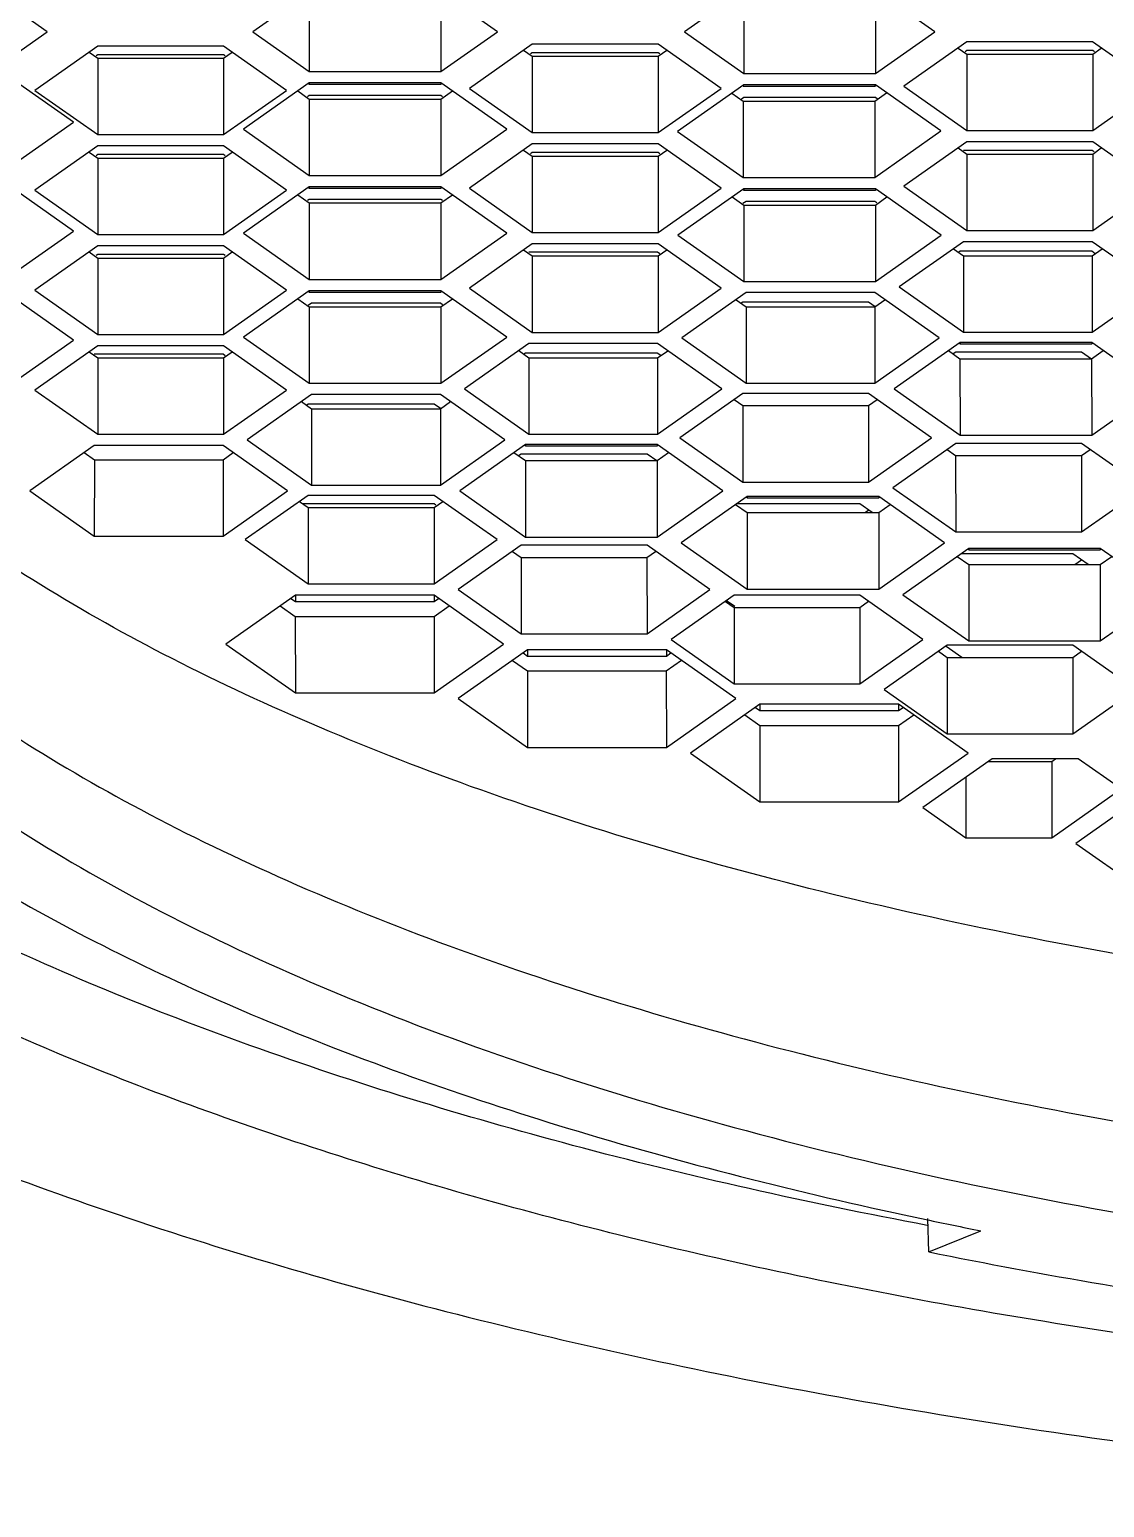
# Model space of a CAD drawing. Header units: millimetres. Extents: x 1297 to 1609, y 176 to 453.
# Drawn here: x 1535.25 to 1539.11, y 337.37 to 342.67 of the extents above; entities that cross this region are included whole.
import ezdxf

# ---------------------------------------------------------------- set-up
doc = ezdxf.new("R2010")
doc.units = ezdxf.units.MM
doc.header["$LTSCALE"] = 30.734
doc.layers.get('0').update_dxf_attribs({"linetype": 'CONTINUOUS'})
doc.layers.add('02___PRT_ALL_AXES', color=7, linetype='CONTINUOUS')

msp = doc.modelspace()

# ---------------------------------------------------------------- linework, layer by layer
at = {"color": 7, "linetype": 'Continuous'}
for p, q in [((1536.2533, 342.8076), (1536.0508, 342.6651)), ((1536.2533, 342.7967), (1536.2533, 342.5226)), ((1536.9281, 342.6651), (1536.7256, 342.8076)), ((1536.7256, 342.7967), (1536.7256, 342.5226)), ((1537.8122, 342.8149), (1537.5993, 342.6651)), ((1537.8122, 342.7894), (1537.8122, 342.5153)), ((1538.4973, 342.6651), (1538.2844, 342.8149)), ((1538.2844, 342.7894), (1538.2844, 342.5153)), ((1535.3134, 342.6651), (1535.1591, 342.7736)), ((1535.1591, 342.5565), (1535.3134, 342.6651)), ((1536.0508, 342.6651), (1536.2533, 342.5226)), ((1536.7256, 342.5226), (1536.9281, 342.6651)), ((1537.5993, 342.6651), (1537.8122, 342.5153)), ((1538.2844, 342.5153), (1538.4973, 342.6651)), ((1538.612, 342.6285), (1538.3866, 342.4699)), ((1539.0635, 342.6285), (1538.612, 342.6285)), ((1539.2896, 342.4695), (1539.0635, 342.6285)), ((1535.4946, 342.6137), (1535.2689, 342.4549)), ((1535.4637, 342.5919), (1535.4946, 342.5702)), ((1535.4946, 342.5829), (1535.4886, 342.5786)), ((1535.9461, 342.6137), (1535.4946, 342.6137)), ((1535.9461, 342.5829), (1535.4946, 342.5829)), ((1536.1719, 342.4549), (1535.9461, 342.6137)), ((1535.9461, 342.5702), (1535.9771, 342.5919)), ((1535.9521, 342.5786), (1535.9461, 342.5829)), ((1537.0535, 342.621), (1536.8277, 342.4622)), ((1537.0225, 342.5992), (1537.0535, 342.5775)), ((1537.0535, 342.5901), (1537.0475, 342.5859)), ((1537.505, 342.621), (1537.0535, 342.621)), ((1537.505, 342.5901), (1537.0535, 342.5901)), ((1537.0535, 342.5775), (1537.505, 342.5775)), ((1537.0535, 342.5775), (1537.0535, 342.3033)), ((1537.7307, 342.4622), (1537.505, 342.621)), ((1537.505, 342.5775), (1537.5359, 342.5992)), ((1537.511, 342.5859), (1537.505, 342.5901)), ((1537.505, 342.5775), (1537.505, 342.3033)), ((1538.5814, 342.6069), (1538.6126, 342.5849)), ((1538.6123, 342.5974), (1538.6066, 342.5934)), ((1539.0638, 342.5974), (1538.6123, 342.5974)), ((1538.6126, 342.5849), (1539.0641, 342.5849)), ((1538.6126, 342.5849), (1538.6126, 342.3108)), ((1539.0699, 342.5932), (1539.0638, 342.5974)), ((1539.0641, 342.5849), (1539.0948, 342.6065)), ((1539.0641, 342.5849), (1539.0641, 342.3108)), ((1535.4946, 342.5702), (1535.9461, 342.5702)), ((1535.4946, 342.5702), (1535.4946, 342.296)), ((1535.9461, 342.5702), (1535.9461, 342.296)), ((1536.2533, 342.5226), (1536.7256, 342.5226)), ((1535.408, 342.3408), (1535.1591, 342.5159)), ((1536.2533, 342.4819), (1536.0172, 342.3158)), ((1536.2511, 342.4787), (1536.2533, 342.4771)), ((1536.7256, 342.4819), (1536.2533, 342.4819)), ((1536.2533, 342.4819), (1536.2533, 342.4771)), ((1536.2533, 342.4771), (1536.7256, 342.4771)), ((1536.9617, 342.3158), (1536.7256, 342.4819)), ((1536.7256, 342.4819), (1536.7256, 342.4771)), ((1536.7256, 342.4771), (1536.7278, 342.4787)), ((1537.8122, 342.4747), (1537.5747, 342.3076)), ((1537.8095, 342.4698), (1538.2818, 342.4698)), ((1537.8122, 342.5153), (1538.2844, 342.5153)), ((1538.2844, 342.4747), (1537.8122, 342.4747)), ((1538.2818, 342.4747), (1538.2818, 342.4698)), ((1538.2818, 342.4698), (1538.2858, 342.4727)), ((1538.5192, 342.3094), (1538.2844, 342.4747)), ((1538.3866, 342.4699), (1538.6126, 342.3108)), ((1539.0641, 342.3108), (1539.2896, 342.4695)), ((1535.2689, 342.4549), (1535.4946, 342.296)), ((1535.9461, 342.296), (1536.1719, 342.4549)), ((1536.212, 342.4529), (1536.2533, 342.4238)), ((1536.2533, 342.4365), (1536.2474, 342.4323)), ((1536.7256, 342.4365), (1536.2533, 342.4365)), ((1536.2533, 342.4238), (1536.7256, 342.4238)), ((1536.2533, 342.4238), (1536.2533, 342.1497)), ((1536.7256, 342.4238), (1536.7669, 342.4529)), ((1536.7315, 342.4323), (1536.7256, 342.4365)), ((1536.7256, 342.4238), (1536.7256, 342.1497)), ((1536.8277, 342.4622), (1537.0535, 342.3033)), ((1537.505, 342.3033), (1537.7307, 342.4622)), ((1537.7695, 342.4446), (1537.8095, 342.4165)), ((1537.8122, 342.4292), (1537.8044, 342.4237)), ((1537.8095, 342.4165), (1538.2818, 342.4165)), ((1537.8095, 342.4165), (1537.8095, 342.1424)), ((1538.2844, 342.4292), (1537.8122, 342.4292)), ((1538.2818, 342.4165), (1538.3244, 342.4465)), ((1538.2818, 342.4165), (1538.2818, 342.1424)), ((1538.2921, 342.4238), (1538.2844, 342.4292)), ((1535.1591, 342.1657), (1535.408, 342.3408)), ((1536.0172, 342.3158), (1536.2533, 342.1497)), ((1536.7256, 342.1497), (1536.9617, 342.3158)), ((1537.5747, 342.3076), (1537.8095, 342.1424)), ((1538.2818, 342.1424), (1538.5192, 342.3094)), ((1538.6126, 342.3108), (1539.0641, 342.3108)), ((1535.4946, 342.2554), (1535.2689, 342.0966)), ((1535.4946, 342.296), (1535.9461, 342.296)), ((1535.9461, 342.2554), (1535.4946, 342.2554)), ((1536.1719, 342.0966), (1535.9461, 342.2554)), ((1537.0535, 342.2627), (1536.8277, 342.1038)), ((1537.0535, 342.3033), (1537.505, 342.3033)), ((1537.505, 342.2627), (1537.0535, 342.2627)), ((1537.7307, 342.1038), (1537.505, 342.2627)), ((1538.6123, 342.27), (1538.3866, 342.1111)), ((1539.0638, 342.27), (1538.6123, 342.27)), ((1539.2896, 342.1111), (1539.0638, 342.27)), ((1535.4637, 342.2336), (1535.4946, 342.2118)), ((1535.4946, 342.2245), (1535.4886, 342.2203)), ((1535.9461, 342.2245), (1535.4946, 342.2245)), ((1535.4946, 342.2118), (1535.9461, 342.2118)), ((1535.4946, 342.2118), (1535.4946, 341.9377)), ((1535.9461, 342.2118), (1535.9771, 342.2336)), ((1535.9521, 342.2203), (1535.9461, 342.2245)), ((1535.9461, 342.2118), (1535.9461, 341.9377)), ((1537.0225, 342.2409), (1537.0535, 342.2191)), ((1537.0535, 342.2318), (1537.0475, 342.2276)), ((1537.505, 342.2318), (1537.0535, 342.2318)), ((1537.0535, 342.2191), (1537.505, 342.2191)), ((1537.0535, 342.2191), (1537.0535, 341.945)), ((1537.505, 342.2191), (1537.5359, 342.2409)), ((1537.511, 342.2276), (1537.505, 342.2318)), ((1537.505, 342.2191), (1537.505, 341.945)), ((1538.5814, 342.2482), (1538.6123, 342.2264)), ((1539.0619, 342.2396), (1538.6, 342.2396)), ((1538.6123, 342.2264), (1539.0638, 342.2264)), ((1538.6123, 342.2264), (1538.6123, 341.9523)), ((1539.0694, 342.2343), (1539.0619, 342.2396)), ((1539.0638, 342.2264), (1539.0948, 342.2482)), ((1539.0638, 342.2264), (1539.0638, 341.9523)), ((1536.2533, 342.1497), (1536.7256, 342.1497)), ((1535.408, 341.9499), (1535.1591, 342.1251)), ((1535.2689, 342.0966), (1535.4946, 341.9377)), ((1535.9461, 341.9377), (1536.1719, 342.0966)), ((1536.2533, 342.109), (1536.0172, 341.9429)), ((1536.2511, 342.1058), (1536.2533, 342.1042)), ((1536.7256, 342.109), (1536.2533, 342.109)), ((1536.2533, 342.109), (1536.2533, 342.1042)), ((1536.2533, 342.1042), (1536.7256, 342.1042)), ((1536.9617, 341.9429), (1536.7256, 342.109)), ((1536.7256, 342.109), (1536.7256, 342.1042)), ((1536.7256, 342.1042), (1536.7278, 342.1058)), ((1536.8277, 342.1038), (1537.0535, 341.945)), ((1537.505, 341.945), (1537.7307, 342.1038)), ((1537.8122, 342.1018), (1537.5761, 341.9356)), ((1537.8095, 342.1424), (1538.2818, 342.1424)), ((1537.8099, 342.0985), (1537.8122, 342.0969)), ((1538.2844, 342.1018), (1537.8122, 342.1018)), ((1537.8122, 342.1018), (1537.8122, 342.0969)), ((1537.8122, 342.0969), (1538.2844, 342.0969)), ((1538.5205, 341.9356), (1538.2844, 342.1018)), ((1538.2844, 342.1018), (1538.2844, 342.0969)), ((1538.2844, 342.0969), (1538.2867, 342.0985)), ((1538.3866, 342.1111), (1538.6123, 341.9523)), ((1539.0638, 341.9523), (1539.2896, 342.1111)), ((1536.212, 342.08), (1536.2533, 342.0509)), ((1536.2533, 342.0636), (1536.2474, 342.0594)), ((1536.7256, 342.0636), (1536.2533, 342.0636)), ((1536.2533, 342.0509), (1536.7256, 342.0509)), ((1536.2533, 342.0509), (1536.2533, 341.7768)), ((1536.7256, 342.0509), (1536.7669, 342.08)), ((1536.7315, 342.0594), (1536.7256, 342.0636)), ((1536.7256, 342.0509), (1536.7256, 341.7768)), ((1537.7709, 342.0727), (1537.8122, 342.0436)), ((1537.8206, 342.0568), (1537.8088, 342.0485)), ((1537.8122, 342.0436), (1538.2844, 342.0436)), ((1537.8122, 342.0436), (1537.8122, 341.7695)), ((1538.2825, 342.0568), (1537.8206, 342.0568)), ((1538.29, 342.0515), (1538.2825, 342.0568)), ((1538.2844, 342.0436), (1538.3257, 342.0727)), ((1538.2844, 342.0436), (1538.2844, 341.7695)), ((1535.1591, 341.7748), (1535.408, 341.9499)), ((1535.4946, 341.9377), (1535.9461, 341.9377)), ((1536.0172, 341.9429), (1536.2533, 341.7768)), ((1536.7256, 341.7768), (1536.9617, 341.9429)), ((1537.0535, 341.945), (1537.505, 341.945)), ((1537.5761, 341.9356), (1537.8122, 341.7695)), ((1538.2844, 341.7695), (1538.5205, 341.9356)), ((1538.6123, 341.9523), (1539.0638, 341.9523)), ((1535.4946, 341.8971), (1535.2689, 341.7382)), ((1535.9461, 341.8971), (1535.4946, 341.8971)), ((1536.1719, 341.7382), (1535.9461, 341.8971)), ((1537.0535, 341.9044), (1536.8277, 341.7455)), ((1537.0225, 341.8826), (1537.0535, 341.8608)), ((1537.505, 341.9044), (1537.0535, 341.9044)), ((1537.7307, 341.7455), (1537.505, 341.9044)), ((1537.505, 341.8608), (1537.5359, 341.8826)), ((1538.6, 341.9121), (1538.3691, 341.7496)), ((1538.5639, 341.8867), (1538.6001, 341.8612)), ((1539.0619, 341.9121), (1538.6, 341.9121)), ((1539.2928, 341.7496), (1539.0619, 341.9121)), ((1539.062, 341.8612), (1539.0981, 341.8866)), ((1535.4637, 341.8753), (1535.4946, 341.8535)), ((1535.4946, 341.8662), (1535.4886, 341.862)), ((1535.9461, 341.8662), (1535.4946, 341.8662)), ((1535.4946, 341.8535), (1535.9461, 341.8535)), ((1535.4946, 341.8535), (1535.4946, 341.5794)), ((1535.9461, 341.8535), (1535.9771, 341.8753)), ((1535.9521, 341.862), (1535.9461, 341.8662)), ((1535.9461, 341.8535), (1535.9461, 341.5794)), ((1537.503, 341.874), (1537.0412, 341.874)), ((1537.0535, 341.8608), (1537.505, 341.8608)), ((1537.0535, 341.8608), (1537.0535, 341.5867)), ((1537.5105, 341.8687), (1537.503, 341.874)), ((1537.505, 341.8608), (1537.505, 341.5867)), ((1538.5879, 341.8777), (1538.5823, 341.8738)), ((1539.0602, 341.8777), (1538.5879, 341.8777)), ((1538.6001, 341.8612), (1538.6, 341.5871)), ((1538.6001, 341.8612), (1539.062, 341.8612)), ((1539.0728, 341.8688), (1539.0602, 341.8777)), ((1539.062, 341.8612), (1539.0619, 341.5871)), ((1536.2533, 341.7768), (1536.7256, 341.7768)), ((1535.408, 341.5591), (1535.1591, 341.7342)), ((1535.2689, 341.7382), (1535.4946, 341.5794)), ((1535.9461, 341.5794), (1536.1719, 341.7382)), ((1536.2533, 341.7361), (1536.0172, 341.57)), ((1536.2511, 341.7329), (1536.2533, 341.7313)), ((1536.7256, 341.7361), (1536.2533, 341.7361)), ((1536.2533, 341.7361), (1536.2533, 341.7313)), ((1536.2533, 341.7313), (1536.7256, 341.7313)), ((1536.9617, 341.57), (1536.7256, 341.7361)), ((1536.7256, 341.7361), (1536.7256, 341.7313)), ((1536.7256, 341.7313), (1536.7278, 341.7329)), ((1536.8277, 341.7455), (1537.0535, 341.5867)), ((1537.505, 341.5867), (1537.7307, 341.7455)), ((1537.8206, 341.7293), (1537.5896, 341.5668)), ((1537.8122, 341.7695), (1538.2844, 341.7695)), ((1538.2825, 341.7293), (1537.8206, 341.7293)), ((1538.5134, 341.5668), (1538.2825, 341.7293)), ((1538.3691, 341.7496), (1538.6, 341.5871)), ((1539.0619, 341.5871), (1539.2928, 341.7496)), ((1536.212, 341.7071), (1536.2533, 341.678)), ((1536.2617, 341.6912), (1536.2499, 341.6828)), ((1536.2533, 341.678), (1536.7256, 341.678)), ((1536.2533, 341.678), (1536.2533, 341.4039)), ((1536.7236, 341.6912), (1536.2617, 341.6912)), ((1536.7311, 341.6859), (1536.7236, 341.6912)), ((1536.7256, 341.678), (1536.7669, 341.7071)), ((1536.7256, 341.678), (1536.7256, 341.4039)), ((1537.7845, 341.7039), (1537.8207, 341.6784)), ((1537.8085, 341.6949), (1537.8029, 341.691)), ((1538.26, 341.6949), (1537.8085, 341.6949)), ((1537.8207, 341.6784), (1537.8206, 341.4043)), ((1537.8207, 341.6784), (1538.2826, 341.6784)), ((1538.2829, 341.6788), (1538.26, 341.6949)), ((1538.2826, 341.6784), (1538.2825, 341.4043)), ((1538.2826, 341.6784), (1538.3187, 341.7038)), ((1535.4946, 341.5794), (1535.9461, 341.5794)), ((1536.0172, 341.57), (1536.2533, 341.4039)), ((1536.7256, 341.4039), (1536.9617, 341.57)), ((1537.0535, 341.5867), (1537.505, 341.5867)), ((1537.5896, 341.5668), (1537.8206, 341.4043)), ((1538.2825, 341.4043), (1538.5134, 341.5668)), ((1538.6, 341.5871), (1539.0619, 341.5871)), ((1535.1591, 341.384), (1535.408, 341.5591)), ((1535.4946, 341.5388), (1535.2689, 341.3799)), ((1535.4637, 341.517), (1535.4946, 341.4952)), ((1535.9461, 341.5388), (1535.4946, 341.5388)), ((1536.1719, 341.3799), (1535.9461, 341.5388)), ((1535.9461, 341.4952), (1535.9771, 341.517)), ((1537.0412, 341.5465), (1536.8102, 341.384)), ((1537.0051, 341.5211), (1537.0413, 341.4956)), ((1537.0291, 341.5121), (1537.0235, 341.5082)), ((1537.5013, 341.5121), (1537.0291, 341.5121)), ((1537.503, 341.5465), (1537.0412, 341.5465)), ((1537.514, 341.5032), (1537.5013, 341.5121)), ((1537.734, 341.384), (1537.503, 341.5465)), ((1537.5032, 341.4956), (1537.5393, 341.521)), ((1538.5879, 341.5503), (1538.3518, 341.3841)), ((1538.5465, 341.5211), (1538.5878, 341.4921)), ((1538.5724, 341.5157), (1538.5633, 341.5093)), ((1539.0239, 341.5157), (1538.5724, 341.5157)), ((1538.5857, 341.547), (1538.5879, 341.5454)), ((1539.0602, 341.5503), (1538.5879, 341.5503)), ((1538.5879, 341.5503), (1538.5879, 341.5454)), ((1538.5879, 341.5454), (1539.0602, 341.5454)), ((1539.0592, 341.4909), (1539.0239, 341.5157)), ((1539.06, 341.4921), (1539.1014, 341.5212)), ((1539.2963, 341.3841), (1539.0602, 341.5503)), ((1539.0602, 341.5503), (1539.0602, 341.5454)), ((1539.0602, 341.5454), (1539.0624, 341.547)), ((1535.9442, 341.5084), (1535.4823, 341.5084)), ((1535.4946, 341.4952), (1535.9461, 341.4952)), ((1535.4946, 341.4952), (1535.4946, 341.2211)), ((1535.9517, 341.5031), (1535.9442, 341.5084)), ((1535.9461, 341.4952), (1535.9461, 341.2211)), ((1537.0413, 341.4956), (1537.0412, 341.2215)), ((1537.0413, 341.4956), (1537.5032, 341.4956)), ((1537.5032, 341.4956), (1537.503, 341.2215)), ((1538.5878, 341.4921), (1539.06, 341.4921)), ((1538.5878, 341.4921), (1538.5879, 341.218)), ((1539.06, 341.4921), (1539.0602, 341.218)), ((1535.2689, 341.3799), (1535.4946, 341.2211)), ((1535.9461, 341.2211), (1536.1719, 341.3799)), ((1536.2617, 341.3637), (1536.0308, 341.2012)), ((1536.2533, 341.4039), (1536.7256, 341.4039)), ((1536.7236, 341.3637), (1536.2617, 341.3637)), ((1536.9546, 341.2012), (1536.7236, 341.3637)), ((1536.8102, 341.384), (1537.0412, 341.2215)), ((1537.503, 341.2215), (1537.734, 341.384)), ((1537.8085, 341.3675), (1537.5827, 341.2086)), ((1538.26, 341.3675), (1537.8085, 341.3675)), ((1537.8206, 341.4043), (1538.2825, 341.4043)), ((1538.4858, 341.2086), (1538.26, 341.3675)), ((1538.3518, 341.3841), (1538.5879, 341.218)), ((1539.0602, 341.218), (1539.2963, 341.3841)), ((1536.2256, 341.3383), (1536.2619, 341.3128)), ((1536.2497, 341.3293), (1536.2441, 341.3254)), ((1536.7012, 341.3293), (1536.2497, 341.3293)), ((1536.2619, 341.3128), (1536.2617, 341.0387)), ((1536.2619, 341.3128), (1536.7238, 341.3128)), ((1536.724, 341.3132), (1536.7012, 341.3293)), ((1536.7238, 341.3128), (1536.7236, 341.0387)), ((1536.7238, 341.3128), (1536.7598, 341.3382)), ((1537.7774, 341.3456), (1537.8084, 341.3239)), ((1537.8084, 341.3239), (1538.2599, 341.3239)), ((1537.8084, 341.3239), (1537.8085, 341.0498)), ((1538.2599, 341.3239), (1538.2909, 341.3457)), ((1538.2599, 341.3239), (1538.26, 341.0498)), ((1535.4946, 341.2211), (1535.9461, 341.2211)), ((1536.0308, 341.2012), (1536.2617, 341.0387)), ((1536.7236, 341.0387), (1536.9546, 341.2012)), ((1537.0412, 341.2215), (1537.503, 341.2215)), ((1537.5827, 341.2086), (1537.8085, 341.0498)), ((1538.26, 341.0498), (1538.4858, 341.2086)), ((1538.5879, 341.218), (1539.0602, 341.218)), ((1535.4823, 341.1809), (1535.2514, 341.0184)), ((1535.4462, 341.1555), (1535.4825, 341.13)), ((1535.9442, 341.1809), (1535.4823, 341.1809)), ((1536.1751, 341.0184), (1535.9442, 341.1809)), ((1535.9443, 341.13), (1535.9804, 341.1554)), ((1537.0291, 341.1847), (1536.793, 341.0185)), ((1536.9877, 341.1555), (1537.0289, 341.1265)), ((1537.0135, 341.1501), (1537.0044, 341.1437)), ((1537.4651, 341.1501), (1537.0135, 341.1501)), ((1537.0268, 341.1814), (1537.0291, 341.1798)), ((1537.5013, 341.1847), (1537.0291, 341.1847)), ((1537.0291, 341.1847), (1537.0291, 341.1798)), ((1537.0291, 341.1798), (1537.5013, 341.1798)), ((1537.5003, 341.1253), (1537.4651, 341.1501)), ((1537.5012, 341.1265), (1537.5426, 341.1556)), ((1537.7374, 341.0185), (1537.5013, 341.1847)), ((1537.5013, 341.1847), (1537.5013, 341.1798)), ((1537.5013, 341.1798), (1537.5036, 341.1814)), ((1538.5724, 341.1883), (1538.3466, 341.0295)), ((1538.5413, 341.1664), (1538.5722, 341.1447)), ((1538.5722, 341.1447), (1539.0238, 341.1447)), ((1538.5722, 341.1447), (1538.5724, 340.8706)), ((1539.0239, 341.1883), (1538.5724, 341.1883)), ((1539.0238, 341.1447), (1539.0548, 341.1666)), ((1539.0238, 341.1447), (1539.0239, 340.8706)), ((1539.2497, 341.0295), (1539.0239, 341.1883)), ((1535.4825, 341.13), (1535.4823, 340.8559)), ((1535.4825, 341.13), (1535.9443, 341.13)), ((1535.9443, 341.13), (1535.9442, 340.8559)), ((1537.0289, 341.1265), (1537.5012, 341.1265)), ((1537.0289, 341.1265), (1537.0291, 340.8524)), ((1537.5012, 341.1265), (1537.5013, 340.8524)), ((1536.2617, 341.0387), (1536.7236, 341.0387)), ((1537.8085, 341.0498), (1538.26, 341.0498)), ((1535.2514, 341.0184), (1535.4823, 340.8559)), ((1535.9442, 340.8559), (1536.1751, 341.0184)), ((1536.2497, 341.0019), (1536.0239, 340.843)), ((1536.7012, 341.0019), (1536.2497, 341.0019)), ((1536.9269, 340.843), (1536.7012, 341.0019)), ((1536.793, 341.0185), (1537.0291, 340.8524)), ((1537.5013, 340.8524), (1537.7374, 341.0185)), ((1537.824, 340.9982), (1537.5879, 340.8321)), ((1537.8218, 340.995), (1537.824, 340.9934)), ((1538.2963, 340.9982), (1537.824, 340.9982)), ((1537.824, 340.9982), (1537.824, 340.9934)), ((1537.824, 340.9934), (1538.2963, 340.9934)), ((1538.5324, 340.8321), (1538.2963, 340.9982)), ((1538.2963, 340.9982), (1538.2963, 340.9934)), ((1538.2963, 340.9934), (1538.2986, 340.995)), ((1538.3466, 341.0295), (1538.5724, 340.8706)), ((1539.0239, 340.8706), (1539.2497, 341.0295)), ((1536.2186, 340.98), (1536.2495, 340.9583)), ((1536.7012, 340.971), (1536.2314, 340.971)), ((1536.2495, 340.9583), (1536.701, 340.9583)), ((1536.2495, 340.9583), (1536.2497, 340.6842)), ((1536.701, 340.9583), (1536.7321, 340.9801)), ((1536.701, 340.9583), (1536.7012, 340.6842)), ((1536.7071, 340.9668), (1536.7012, 340.971)), ((1537.7826, 340.9691), (1537.8239, 340.94)), ((1538.229, 340.971), (1537.7853, 340.971)), ((1537.8239, 340.94), (1538.2961, 340.94)), ((1537.8239, 340.94), (1537.824, 340.6659)), ((1538.2729, 340.94), (1538.229, 340.971)), ((1538.2468, 340.94), (1538.2599, 340.9492)), ((1538.2961, 340.94), (1538.3375, 340.9692)), ((1538.2961, 340.94), (1538.2963, 340.6659)), ((1535.4823, 340.8559), (1535.9442, 340.8559)), ((1536.0239, 340.843), (1536.2497, 340.6842)), ((1536.7012, 340.6842), (1536.9269, 340.843)), ((1537.0135, 340.8227), (1536.7878, 340.6638)), ((1537.4651, 340.8227), (1537.0135, 340.8227)), ((1537.0291, 340.8524), (1537.5013, 340.8524)), ((1537.6908, 340.6638), (1537.4651, 340.8227)), ((1537.5879, 340.8321), (1537.824, 340.6659)), ((1538.2963, 340.6659), (1538.5324, 340.8321)), ((1538.5724, 340.8706), (1539.0239, 340.8706)), ((1536.9825, 340.8008), (1537.0134, 340.7791)), ((1537.0134, 340.7791), (1537.4649, 340.7791)), ((1537.0134, 340.7791), (1537.0135, 340.505)), ((1537.4649, 340.7791), (1537.496, 340.8009)), ((1537.4649, 340.7791), (1537.4651, 340.505)), ((1538.619, 340.8118), (1538.3829, 340.6456)), ((1538.5776, 340.7826), (1538.6189, 340.7536)), ((1538.9928, 340.7918), (1538.5907, 340.7918)), ((1538.6167, 340.8085), (1538.619, 340.8069)), ((1539.0912, 340.8118), (1538.619, 340.8118)), ((1538.619, 340.8118), (1538.619, 340.8069)), ((1538.619, 340.8069), (1539.0912, 340.8069)), ((1539.0472, 340.7536), (1538.9928, 340.7918)), ((1539.0003, 340.7536), (1539.0237, 340.7701)), ((1539.0911, 340.7536), (1539.1325, 340.7827)), ((1539.3274, 340.6456), (1539.0912, 340.8118)), ((1539.0912, 340.8118), (1539.0912, 340.8069)), ((1539.0912, 340.8069), (1539.0935, 340.8085)), ((1538.6189, 340.7536), (1539.0911, 340.7536)), ((1538.6189, 340.7536), (1538.619, 340.4795)), ((1539.0911, 340.7536), (1539.0912, 340.4795)), ((1536.2497, 340.6842), (1536.7012, 340.6842)), ((1536.7878, 340.6638), (1537.0135, 340.505)), ((1537.4651, 340.505), (1537.6908, 340.6638)), ((1537.824, 340.6659), (1538.2963, 340.6659)), ((1536.2034, 340.6435), (1535.9545, 340.4684)), ((1536.1872, 340.6321), (1536.2034, 340.6207)), ((1536.7012, 340.6435), (1536.2034, 340.6435)), ((1536.2034, 340.6435), (1536.2034, 340.6207)), ((1536.2034, 340.6207), (1536.7012, 340.6207)), ((1536.9501, 340.4684), (1536.7012, 340.6435)), ((1536.7012, 340.6435), (1536.7012, 340.6207)), ((1536.7012, 340.6207), (1536.7174, 340.6321)), ((1537.7774, 340.6435), (1537.5517, 340.4847)), ((1537.7464, 340.6217), (1537.7773, 340.5999)), ((1537.7795, 340.6031), (1537.7497, 340.6241)), ((1538.229, 340.6435), (1537.7774, 340.6435)), ((1538.2288, 340.5999), (1538.2599, 340.6218)), ((1538.4547, 340.4847), (1538.229, 340.6435)), ((1538.3829, 340.6456), (1538.619, 340.4795)), ((1539.0912, 340.4795), (1539.3274, 340.6456)), ((1536.1492, 340.6054), (1536.2033, 340.5674)), ((1536.2033, 340.5674), (1536.701, 340.5674)), ((1536.2033, 340.5674), (1536.2034, 340.2933)), ((1536.701, 340.5674), (1536.7552, 340.6055)), ((1536.701, 340.5674), (1536.7012, 340.2933)), ((1537.7773, 340.5999), (1538.2288, 340.5999)), ((1537.7773, 340.5999), (1537.7774, 340.3258)), ((1538.2288, 340.5999), (1538.229, 340.3258)), ((1537.0135, 340.505), (1537.4651, 340.505)), ((1535.9545, 340.4684), (1536.2034, 340.2933)), ((1536.7012, 340.2933), (1536.9501, 340.4684)), ((1537.5517, 340.4847), (1537.7774, 340.3258)), ((1538.229, 340.3258), (1538.4547, 340.4847)), ((1538.5413, 340.4644), (1538.3156, 340.3055)), ((1538.5942, 340.4208), (1538.5383, 340.4601)), ((1538.9928, 340.4644), (1538.5413, 340.4644)), ((1538.619, 340.4795), (1539.0912, 340.4795)), ((1539.2186, 340.3055), (1538.9928, 340.4644)), ((1537.0367, 340.4481), (1536.7878, 340.273)), ((1536.9825, 340.41), (1537.0365, 340.372)), ((1537.0205, 340.4367), (1537.0367, 340.4253)), ((1537.5344, 340.4481), (1537.0367, 340.4481)), ((1537.0367, 340.4481), (1537.0367, 340.4253)), ((1537.0367, 340.4253), (1537.5344, 340.4253)), ((1537.5343, 340.372), (1537.5885, 340.4101)), ((1537.7833, 340.273), (1537.5344, 340.4481)), ((1537.5344, 340.4481), (1537.5344, 340.4253)), ((1537.5344, 340.4253), (1537.5506, 340.4367)), ((1538.5103, 340.4425), (1538.5412, 340.4208)), ((1538.5412, 340.4208), (1538.9927, 340.4208)), ((1538.5412, 340.4208), (1538.5413, 340.1467)), ((1538.9927, 340.4208), (1539.0237, 340.4426)), ((1538.9927, 340.4208), (1538.9928, 340.1467)), ((1537.0365, 340.372), (1537.5343, 340.372)), ((1537.0365, 340.372), (1537.0367, 340.0979)), ((1537.5343, 340.372), (1537.5344, 340.0979)), ((1536.2034, 340.2933), (1536.7012, 340.2933)), ((1537.7774, 340.3258), (1538.229, 340.3258)), ((1538.3156, 340.3055), (1538.5413, 340.1467)), ((1538.9928, 340.1467), (1539.2186, 340.3055)), ((1536.7878, 340.273), (1537.0367, 340.0979)), ((1537.5344, 340.0979), (1537.7833, 340.273)), ((1537.8699, 340.2527), (1537.621, 340.0776)), ((1537.8537, 340.2413), (1537.8699, 340.2299)), ((1538.3677, 340.2527), (1537.8699, 340.2527)), ((1537.8699, 340.2527), (1537.8699, 340.2299)), ((1538.6166, 340.0776), (1538.3677, 340.2527)), ((1538.3677, 340.2527), (1538.3677, 340.2299)), ((1538.3677, 340.2299), (1538.3839, 340.2413)), ((1537.8158, 340.2146), (1537.8698, 340.1765)), ((1537.8699, 340.2299), (1538.3677, 340.2299)), ((1538.3676, 340.1765), (1538.4217, 340.2147)), ((1537.8698, 340.1765), (1538.3676, 340.1765)), ((1537.8698, 340.1765), (1537.8699, 339.9024)), ((1538.3676, 340.1765), (1538.3677, 339.9024)), ((1538.5413, 340.1467), (1538.9928, 340.1467)), ((1537.0367, 340.0979), (1537.5344, 340.0979)), ((1537.621, 340.0776), (1537.8699, 339.9024)), ((1538.3677, 339.9024), (1538.6166, 340.0776)), ((1538.7032, 340.0572), (1538.4543, 339.8821)), ((1538.6896, 340.0477), (1538.9168, 340.0477)), ((1539.0116, 340.0572), (1538.7032, 340.0572)), ((1538.9168, 340.0477), (1538.9304, 340.0572)), ((1538.9168, 340.0477), (1538.917, 339.7736)), ((1539.1659, 339.9487), (1539.0116, 340.0572)), ((1538.6084, 339.9906), (1538.6085, 339.7736)), ((1538.917, 339.7736), (1539.1659, 339.9487)), ((1539.2525, 339.9284), (1539.0036, 339.7533)), ((1537.8699, 339.9024), (1538.3677, 339.9024)), ((1538.4543, 339.8821), (1538.6085, 339.7736)), ((1538.6085, 339.7736), (1538.917, 339.7736)), ((1539.0036, 339.7533), (1539.2525, 339.5782)), ((1538.4756, 338.2877), (1538.4722, 338.4079)), ((1538.4756, 338.2877), (1538.6623, 338.3636))]:
    msp.add_line(p, q, dxfattribs=at)
for centre, radius, start, end in [((1542.0154, 355.2436), 17.2098, 258.1004, 258.76472), ((1542.245, 356.8755), 18.9662, 258.53646, 262.37504)]:
    msp.add_arc(centre, radius, start, end, dxfattribs=at)
for points, knots in [([(1542.722, 337.737), (1541.8581, 337.737), (1540.5749, 337.8017), (1538.9066, 338.023), (1537.7301, 338.2492), (1536.6332, 338.5336), (1535.6333, 338.8716), (1534.7459, 339.2581), (1533.9845, 339.6871), (1533.3602, 340.1529), (1532.8824, 340.6498), (1532.6073, 341.0985), (1532.4787, 341.4611), (1532.4265, 341.7289), (1532.4165, 341.9977), (1532.4602, 342.3606), (1532.6297, 342.8198), (1532.9943, 343.3373), (1533.3171, 343.6427), (1533.499, 343.7914)], [0, 0, 0, 0, 0.183727, 0.272548, 0.357772, 0.438339, 0.513331, 0.58201, 0.643885, 0.698799, 0.747071, 0.789691, 0.809476, 0.828622, 0.847489, 0.866457, 0.906056, 0.950032, 1, 1, 1, 1]), ([(1534.4165, 340.088), (1534.65, 339.8942), (1535.1962, 339.5298), (1536.141, 339.0781), (1537.2485, 338.6918), (1538.0466, 338.4921), (1538.4668, 338.4036)], [0, 0, 0, 0, 0.205786, 0.442736, 0.708782, 1, 1, 1, 1]), ([(1538.4705, 338.3828), (1538.0432, 338.4634), (1537.2238, 338.6464), (1536.0687, 338.9997), (1535.0494, 339.416), (1534.437, 339.7502), (1534.1622, 339.9287)], [0, 0, 0, 0, 0.283407, 0.546733, 0.786413, 1, 1, 1, 1]), ([(1532.6934, 339.8981), (1532.94, 339.6964), (1533.5048, 339.3132), (1534.471, 338.8246), (1535.5927, 338.3944), (1536.849, 338.0306), (1538.2167, 337.74), (1539.67, 337.5283), (1541.1813, 337.3997), (1542.722, 337.3565), (1544.2627, 337.3997), (1545.7741, 337.5283), (1547.2274, 337.74), (1548.5951, 338.0306), (1549.8514, 338.3944), (1550.973, 338.8246), (1551.9393, 339.3132), (1552.504, 339.6964), (1552.7506, 339.8981)], [0, 0, 0, 0, 0.045482, 0.097012, 0.154298, 0.21675, 0.283561, 0.353767, 0.426294, 0.5, 0.573706, 0.646233, 0.716439, 0.78325, 0.845702, 0.902988, 0.954518, 1, 1, 1, 1])]:
    msp.add_open_spline(points, degree=3, knots=knots, dxfattribs=at)
at = {"layer": '02___PRT_ALL_AXES', "color": 7, "linetype": 'Continuous'}
for points, knots in [([(1542.722, 339.0522), (1542.1881, 339.0522), (1541.1345, 339.0905), (1539.5981, 339.2617), (1538.1622, 339.5407), (1537.0574, 339.8639), (1536.2642, 340.1739), (1535.7386, 340.42), (1535.2696, 340.6844), (1534.8607, 340.9652), (1534.5153, 341.2601), (1534.236, 341.5676), (1534.0254, 341.8853), (1533.9298, 342.1098), (1533.8959, 342.2211)], [0, 0, 0, 0, 0.163256, 0.322067, 0.472246, 0.610035, 0.67334, 0.732512, 0.787362, 0.837814, 0.883934, 0.925969, 0.964405, 1, 1, 1, 1]), ([(1533.8231, 341.6884), (1533.8276, 341.57), (1533.8667, 341.3274), (1534.0109, 340.9747), (1534.2377, 340.632), (1534.5436, 340.302), (1534.9255, 339.9866), (1535.3798, 339.6882), (1535.9025, 339.4093), (1536.7112, 339.055), (1537.8619, 338.6851), (1539.3784, 338.3653), (1541.0186, 338.1683), (1542.1484, 338.1242), (1542.722, 338.1242)], [0, 0, 0, 0, 0.034793, 0.071403, 0.111113, 0.154834, 0.20312, 0.256235, 0.314216, 0.376932, 0.515346, 0.668315, 0.831518, 1, 1, 1, 1]), ([(1533.8675, 341.7062), (1533.8957, 341.593), (1533.9807, 341.3641), (1534.1789, 341.0387), (1534.4487, 340.7236), (1534.7871, 340.421), (1535.1915, 340.1327), (1535.6585, 339.861), (1536.1845, 339.6078), (1536.982, 339.2885), (1538.0974, 338.9554), (1539.5511, 338.6678), (1541.1098, 338.4912), (1542.1797, 338.4517), (1542.722, 338.4517)], [0, 0, 0, 0, 0.035339, 0.073355, 0.114905, 0.160545, 0.210578, 0.265101, 0.324057, 0.387267, 0.525219, 0.67598, 0.835689, 1, 1, 1, 1])]:
    msp.add_open_spline(points, degree=3, knots=knots, dxfattribs=at)

doc.saveas('drawing.dxf')
